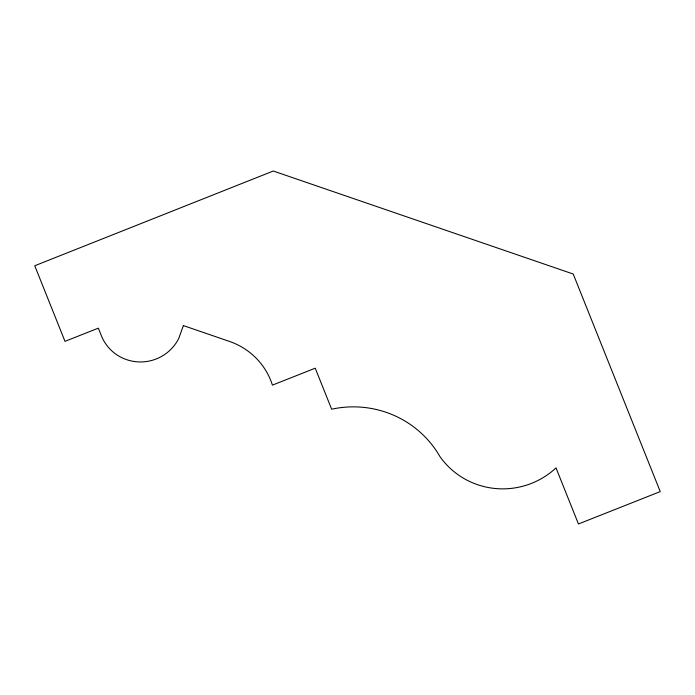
<?xml version="1.0" encoding="UTF-8"?>
<svg xmlns="http://www.w3.org/2000/svg" width="695" height="695" viewBox="0 0 695 695"><rect width="100%" height="100%" fill="white"/><g stroke="black" fill="none" stroke-linecap="round" stroke-linejoin="round"><path stroke-width="1.04" d="M183.376 325.59L178.728 338.474A42.395 41.717 -15.4 0 1 138.974 361.93A42.395 41.717 -15.4 0 1 101.401 335.789L98.343 328.153L64.991 341.349L34.75 265.751L273.291 171.022L573.219 274.021L660.25 491.6L578.449 523.978L556.017 467.9A77.128 75.885 -15.4 0 1 439.813 456.38A100.375 98.76 -15.4 0 0 331.645 409.207L315.235 368.185L272.423 385.134A69.361 68.24 -15.4 0 0 229.532 341.445L183.376 325.59"/></g></svg>
